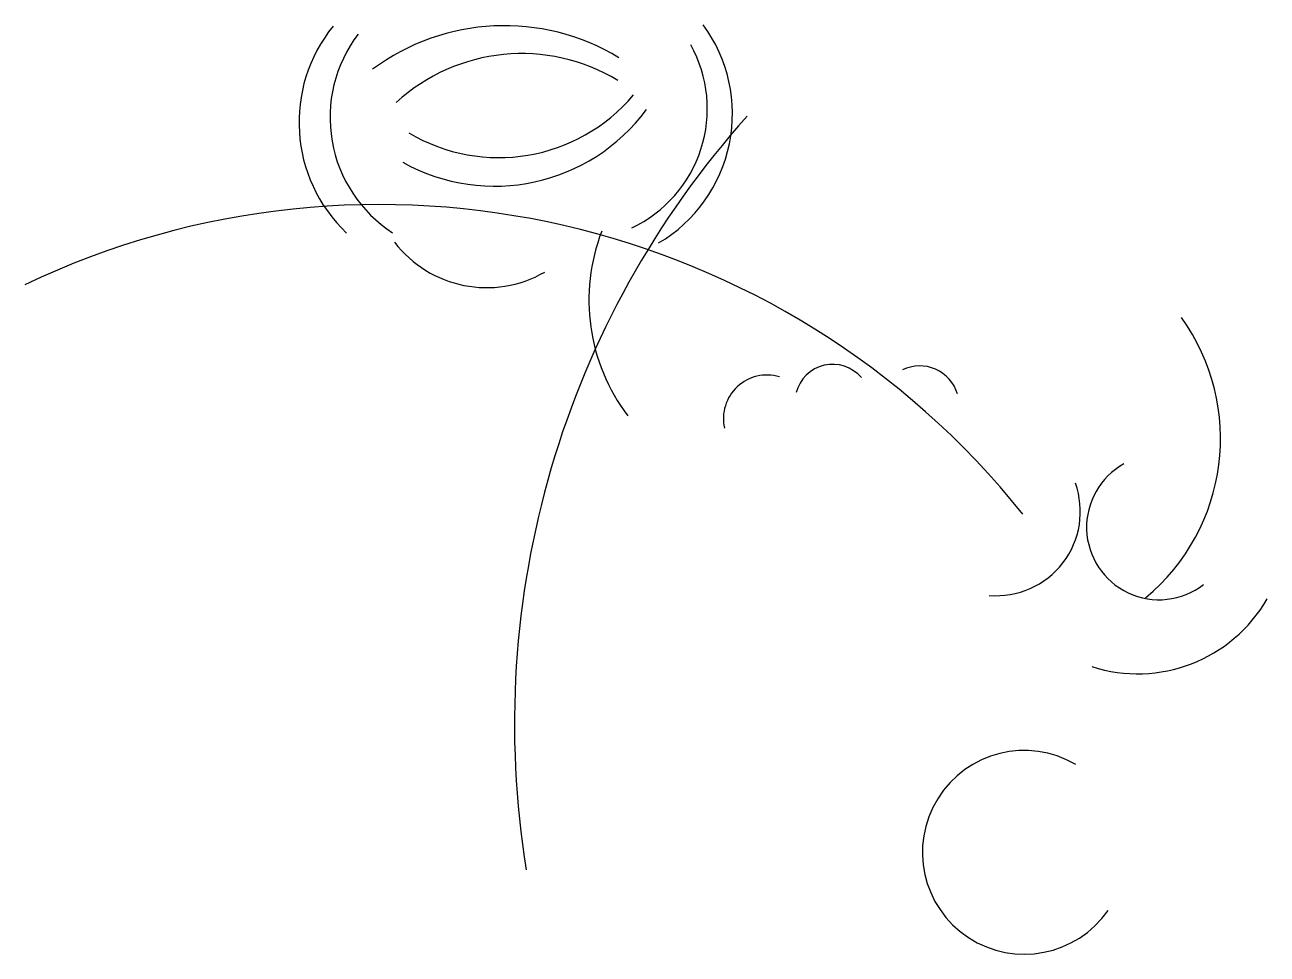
# Model space of a CAD drawing. Header units: inches. Extents: x 3240 to 4858, y -2900 to -1689.
import ezdxf

# ---------------------------------------------------------------- set-up
doc = ezdxf.new("R2010")
doc.units = ezdxf.units.IN
doc.header["$MEASUREMENT"] = 0

msp = doc.modelspace()

# ---------------------------------------------------------------- linework, layer by layer
for centre, radius, start, end in [((3795.7, -1816.6), 198.9, 140.9011, 226.5019), ((3864.2, -1978.6), 288, 58.7905, 126.5782), ((3965.8, -1805.4), 195.4, 300.5504, 36.3689), ((3816.8, -1810.2), 179.6, 142.7709, 236.8844), ((3886.8, -1968.7), 241.7, 58.7714, 132.5051), ((3956.6, -1798.8), 171.9, 295.3402, 28.9338), ((3857, -1633.6), 228.9, 239.1629, 319.9405), ((3851.5, -1654.2), 245.5, 240.8441, 323.684), ((5064.5, -2600.8), 1187.1, 138.1377, 189.1879), ((3701.3, -2995.9), 1072.2, 38.5786, 115.499), ((3841.1, -1880.8), 151.1, 217.4362, 300.0612), ((4224.2, -2048.2), 249.9, 158.8966, 217.0768), ((4527.1, -2228.5), 269.7, 309.6187, 35.7774), ((4291.7, -2180.8), 49, 40.2153, 165.7525), ((4405.4, -2184.9), 51, 16.7127, 116.2202), ((4206.3, -2202.7), 56.9, 73.6535, 192.2873), ((4716.8, -2344.2), 94.4, 118.9258, 307.7764), ((4504.8, -2323.8), 109.5, 265.0878, 19.8165), ((4688.8, -2340), 195, 252.1794, 329.9656), ((4541.3, -2767.7), 132.7, 59.707, 325.2405)]:
    msp.add_arc(centre, radius, start, end)

doc.saveas('drawing.dxf')
